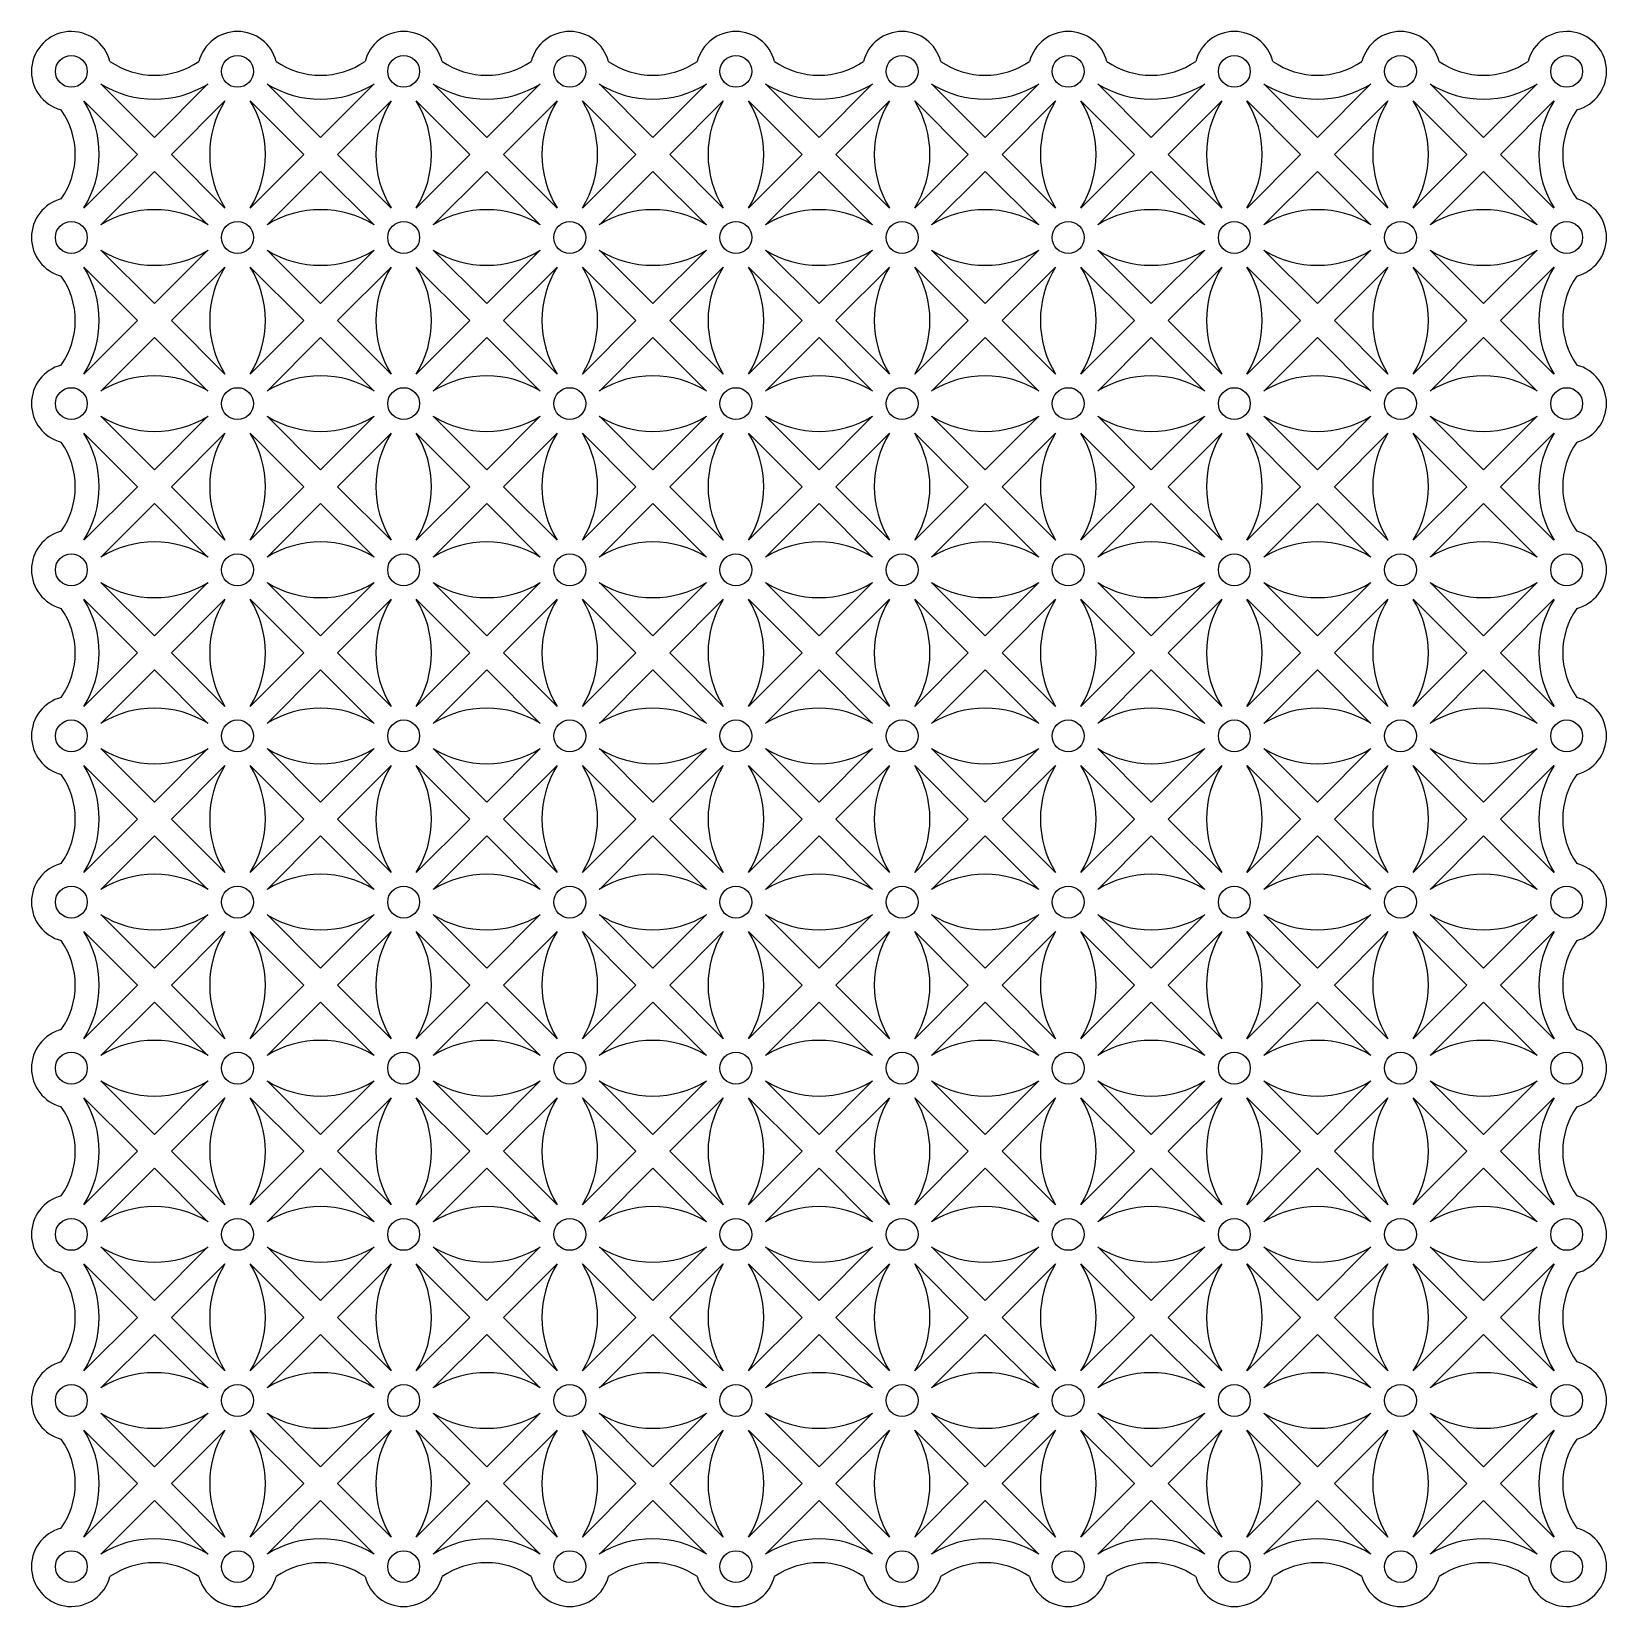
# Model space of a CAD drawing. Extents: x 39 to 464, y 7 to 205.
# Drawn here: x 38.9 to 236.5, y 7 to 204.5 of the extents above; entities that cross this region are included whole.
import ezdxf

# ---------------------------------------------------------------- set-up
doc = ezdxf.new("R2010")
doc.units = 0
doc.layers.get('0').update_dxf_attribs({"linetype": 'CONTINUOUS'})

msp = doc.modelspace()

# ---------------------------------------------------------------- linework, layer by layer
for points in [[(47.63, 197.96), (54.35, 191.24), (61.06, 197.96)], [(81.9, 197.96), (75.19, 191.24), (68.47, 197.96)], [(89.31, 197.96), (96.03, 191.24), (102.75, 197.96)], [(123.59, 197.96), (116.87, 191.24), (110.16, 197.96)], [(144.43, 197.96), (137.72, 191.24), (131, 197.96)], [(165.28, 197.96), (158.56, 191.24), (151.84, 197.96)], [(186.12, 197.96), (179.4, 191.24), (172.68, 197.96)], [(206.96, 197.96), (200.24, 191.24), (193.53, 197.96)], [(227.8, 197.96), (221.09, 191.24), (214.37, 197.96)], [(45.51, 195.84), (52.22, 189.12), (45.51, 182.4)], [(63.18, 195.84), (56.47, 189.12), (63.18, 182.4)], [(66.35, 195.84), (73.07, 189.12), (66.35, 182.4)], [(84.03, 195.84), (77.31, 189.12), (84.03, 182.4)], [(87.19, 182.4), (93.91, 189.12), (87.19, 195.84)], [(104.87, 182.4), (98.15, 189.12), (104.87, 195.84)], [(108.04, 195.84), (114.75, 189.12), (108.04, 182.4)], [(125.71, 195.84), (118.99, 189.12), (125.71, 182.4)], [(128.88, 195.84), (135.59, 189.12), (128.88, 182.4)], [(146.55, 195.84), (139.84, 189.12), (146.55, 182.4)], [(149.72, 195.84), (156.44, 189.12), (149.72, 182.4)], [(167.4, 195.84), (160.68, 189.12), (167.4, 182.4)], [(170.56, 195.84), (177.28, 189.12), (170.56, 182.4)], [(188.24, 195.84), (181.52, 189.12), (188.24, 182.4)], [(191.41, 195.84), (198.12, 189.12), (191.41, 182.4)], [(209.08, 195.84), (202.37, 189.12), (209.08, 182.4)], [(212.25, 195.84), (218.97, 189.12), (212.25, 182.4)], [(229.92, 195.84), (223.21, 189.12), (229.92, 182.4)], [(47.63, 180.28), (54.35, 187), (61.06, 180.28)], [(81.9, 180.28), (75.19, 187), (68.47, 180.28)], [(89.31, 180.28), (96.03, 187), (102.75, 180.28)], [(123.59, 180.28), (116.87, 187), (110.16, 180.28)], [(144.43, 180.28), (137.72, 187), (131, 180.28)], [(165.28, 180.28), (158.56, 187), (151.84, 180.28)], [(186.12, 180.28), (179.4, 187), (172.68, 180.28)], [(206.96, 180.28), (200.24, 187), (193.53, 180.28)], [(227.8, 180.28), (221.09, 187), (214.37, 180.28)], [(47.63, 177.12), (54.35, 170.4), (61.06, 177.12)], [(68.47, 177.12), (75.19, 170.4), (81.9, 177.12)], [(89.31, 177.12), (96.03, 170.4), (102.75, 177.12)], [(123.59, 177.12), (116.87, 170.4), (110.16, 177.12)], [(144.43, 177.12), (137.72, 170.4), (131, 177.12)], [(165.28, 177.12), (158.56, 170.4), (151.84, 177.12)], [(186.12, 177.12), (179.4, 170.4), (172.68, 177.12)], [(206.96, 177.12), (200.24, 170.4), (193.53, 177.12)], [(227.8, 177.12), (221.09, 170.4), (214.37, 177.12)], [(45.51, 174.99), (52.22, 168.28), (45.51, 161.56)], [(63.18, 174.99), (56.47, 168.28), (63.18, 161.56)], [(66.35, 174.99), (73.07, 168.28), (66.35, 161.56)], [(84.03, 174.99), (77.31, 168.28), (84.03, 161.56)], [(87.19, 161.56), (93.91, 168.28), (87.19, 174.99)], [(104.87, 161.56), (98.15, 168.28), (104.87, 174.99)], [(108.04, 174.99), (114.75, 168.28), (108.04, 161.56)], [(125.71, 174.99), (118.99, 168.28), (125.71, 161.56)], [(128.88, 174.99), (135.59, 168.28), (128.88, 161.56)], [(146.55, 174.99), (139.84, 168.28), (146.55, 161.56)], [(149.72, 174.99), (156.44, 168.28), (149.72, 161.56)], [(167.4, 174.99), (160.68, 168.28), (167.4, 161.56)], [(170.56, 174.99), (177.28, 168.28), (170.56, 161.56)], [(188.24, 174.99), (181.52, 168.28), (188.24, 161.56)], [(191.41, 174.99), (198.12, 168.28), (191.41, 161.56)], [(209.08, 174.99), (202.37, 168.28), (209.08, 161.56)], [(212.25, 174.99), (218.97, 168.28), (212.25, 161.56)], [(229.92, 174.99), (223.21, 168.28), (229.92, 161.56)], [(47.63, 159.44), (54.35, 166.16), (61.06, 159.44)], [(68.47, 159.44), (75.19, 166.16), (81.9, 159.44)], [(89.31, 159.44), (96.03, 166.16), (102.75, 159.44)], [(123.59, 159.44), (116.87, 166.16), (110.16, 159.44)], [(144.43, 159.44), (137.72, 166.16), (131, 159.44)], [(165.28, 159.44), (158.56, 166.16), (151.84, 159.44)], [(186.12, 159.44), (179.4, 166.16), (172.68, 159.44)], [(206.96, 159.44), (200.24, 166.16), (193.53, 159.44)], [(227.8, 159.44), (221.09, 166.16), (214.37, 159.44)], [(47.63, 156.27), (54.35, 149.56), (61.06, 156.27)], [(68.47, 156.27), (75.19, 149.56), (81.9, 156.27)], [(89.31, 156.27), (96.03, 149.56), (102.75, 156.27)], [(110.16, 156.27), (116.87, 149.56), (123.59, 156.27)], [(131, 156.27), (137.72, 149.56), (144.43, 156.27)], [(151.84, 156.27), (158.56, 149.56), (165.28, 156.27)], [(172.68, 156.27), (179.4, 149.56), (186.12, 156.27)], [(206.96, 156.27), (200.24, 149.56), (193.53, 156.27)], [(227.8, 156.27), (221.09, 149.56), (214.37, 156.27)], [(45.51, 154.15), (52.22, 147.44), (45.51, 140.72)], [(63.18, 154.15), (56.47, 147.44), (63.18, 140.72)], [(66.35, 154.15), (73.07, 147.44), (66.35, 140.72)], [(84.03, 154.15), (77.31, 147.44), (84.03, 140.72)], [(87.19, 154.15), (93.91, 147.44), (87.19, 140.72)], [(104.87, 154.15), (98.15, 147.44), (104.87, 140.72)], [(108.04, 154.15), (114.75, 147.44), (108.04, 140.72)], [(125.71, 154.15), (118.99, 147.44), (125.71, 140.72)], [(128.88, 154.15), (135.59, 147.44), (128.88, 140.72)], [(146.55, 154.15), (139.84, 147.44), (146.55, 140.72)], [(149.72, 154.15), (156.44, 147.44), (149.72, 140.72)], [(167.4, 154.15), (160.68, 147.44), (167.4, 140.72)], [(170.56, 154.15), (177.28, 147.44), (170.56, 140.72)], [(188.24, 154.15), (181.52, 147.44), (188.24, 140.72)], [(191.41, 154.15), (198.12, 147.44), (191.41, 140.72)], [(209.08, 154.15), (202.37, 147.44), (209.08, 140.72)], [(212.25, 154.15), (218.97, 147.44), (212.25, 140.72)], [(229.92, 154.15), (223.21, 147.44), (229.92, 140.72)], [(47.63, 138.6), (54.35, 145.31), (61.06, 138.6)], [(68.47, 138.6), (75.19, 145.31), (81.9, 138.6)], [(89.31, 138.6), (96.03, 145.31), (102.75, 138.6)], [(110.16, 138.6), (116.87, 145.31), (123.59, 138.6)], [(131, 138.6), (137.72, 145.31), (144.43, 138.6)], [(151.84, 138.6), (158.56, 145.31), (165.28, 138.6)], [(172.68, 138.6), (179.4, 145.31), (186.12, 138.6)], [(206.96, 138.6), (200.24, 145.31), (193.53, 138.6)], [(227.8, 138.6), (221.09, 145.31), (214.37, 138.6)], [(47.63, 135.43), (54.35, 128.71), (61.06, 135.43)], [(68.47, 135.43), (75.19, 128.71), (81.9, 135.43)], [(89.31, 135.43), (96.03, 128.71), (102.75, 135.43)], [(110.16, 135.43), (116.87, 128.71), (123.59, 135.43)], [(131, 135.43), (137.72, 128.71), (144.43, 135.43)], [(151.84, 135.43), (158.56, 128.71), (165.28, 135.43)], [(172.68, 135.43), (179.4, 128.71), (186.12, 135.43)], [(206.96, 135.43), (200.24, 128.71), (193.53, 135.43)], [(227.8, 135.43), (221.09, 128.71), (214.37, 135.43)], [(45.51, 133.31), (52.22, 126.59), (45.51, 119.88)], [(63.18, 133.31), (56.47, 126.59), (63.18, 119.88)], [(66.35, 133.31), (73.07, 126.59), (66.35, 119.88)], [(84.03, 133.31), (77.31, 126.59), (84.03, 119.88)], [(87.19, 133.31), (93.91, 126.59), (87.19, 119.88)], [(104.87, 133.31), (98.15, 126.59), (104.87, 119.88)], [(108.04, 133.31), (114.75, 126.59), (108.04, 119.88)], [(125.71, 133.31), (118.99, 126.59), (125.71, 119.88)], [(128.88, 133.31), (135.59, 126.59), (128.88, 119.88)], [(146.55, 133.31), (139.84, 126.59), (146.55, 119.88)], [(149.72, 133.31), (156.44, 126.59), (149.72, 119.88)], [(167.4, 133.31), (160.68, 126.59), (167.4, 119.88)], [(170.56, 133.31), (177.28, 126.59), (170.56, 119.88)], [(188.24, 133.31), (181.52, 126.59), (188.24, 119.88)], [(191.41, 133.31), (198.12, 126.59), (191.41, 119.88)], [(209.08, 133.31), (202.37, 126.59), (209.08, 119.88)], [(212.25, 133.31), (218.97, 126.59), (212.25, 119.88)], [(229.92, 133.31), (223.21, 126.59), (229.92, 119.88)], [(47.63, 117.75), (54.35, 124.47), (61.06, 117.75)], [(68.47, 117.75), (75.19, 124.47), (81.9, 117.75)], [(89.31, 117.75), (96.03, 124.47), (102.75, 117.75)], [(110.16, 117.75), (116.87, 124.47), (123.59, 117.75)], [(131, 117.75), (137.72, 124.47), (144.43, 117.75)], [(151.84, 117.75), (158.56, 124.47), (165.28, 117.75)], [(172.68, 117.75), (179.4, 124.47), (186.12, 117.75)], [(206.96, 117.75), (200.24, 124.47), (193.53, 117.75)], [(227.8, 117.75), (221.09, 124.47), (214.37, 117.75)], [(47.63, 114.59), (54.35, 107.87), (61.06, 114.59)], [(68.47, 114.59), (75.19, 107.87), (81.9, 114.59)], [(89.31, 114.59), (96.03, 107.87), (102.75, 114.59)], [(110.16, 114.59), (116.87, 107.87), (123.59, 114.59)], [(131, 114.59), (137.72, 107.87), (144.43, 114.59)], [(151.84, 114.59), (158.56, 107.87), (165.28, 114.59)], [(172.68, 114.59), (179.4, 107.87), (186.12, 114.59)], [(206.96, 114.59), (200.24, 107.87), (193.53, 114.59)], [(227.8, 114.59), (221.09, 107.87), (214.37, 114.59)], [(45.51, 112.47), (52.22, 105.75), (45.51, 99.03)], [(63.18, 112.47), (56.47, 105.75), (63.18, 99.03)], [(66.35, 112.47), (73.07, 105.75), (66.35, 99.03)], [(84.03, 112.47), (77.31, 105.75), (84.03, 99.03)], [(87.19, 112.47), (93.91, 105.75), (87.19, 99.03)], [(104.87, 112.47), (98.15, 105.75), (104.87, 99.03)], [(108.04, 112.47), (114.75, 105.75), (108.04, 99.03)], [(125.71, 112.47), (118.99, 105.75), (125.71, 99.03)], [(128.88, 112.47), (135.59, 105.75), (128.88, 99.03)], [(146.55, 112.47), (139.84, 105.75), (146.55, 99.03)], [(149.72, 112.47), (156.44, 105.75), (149.72, 99.03)], [(167.4, 112.47), (160.68, 105.75), (167.4, 99.03)], [(170.56, 112.47), (177.28, 105.75), (170.56, 99.03)], [(188.24, 112.47), (181.52, 105.75), (188.24, 99.03)], [(191.41, 112.47), (198.12, 105.75), (191.41, 99.03)], [(209.08, 112.47), (202.37, 105.75), (209.08, 99.03)], [(212.25, 112.47), (218.97, 105.75), (212.25, 99.03)], [(229.92, 112.47), (223.21, 105.75), (229.92, 99.03)], [(47.63, 96.91), (54.35, 103.63), (61.06, 96.91)], [(68.47, 96.91), (75.19, 103.63), (81.9, 96.91)], [(89.31, 96.91), (96.03, 103.63), (102.75, 96.91)], [(110.16, 96.91), (116.87, 103.63), (123.59, 96.91)], [(131, 96.91), (137.72, 103.63), (144.43, 96.91)], [(151.84, 96.91), (158.56, 103.63), (165.28, 96.91)], [(172.68, 96.91), (179.4, 103.63), (186.12, 96.91)], [(206.96, 96.91), (200.24, 103.63), (193.53, 96.91)], [(227.8, 96.91), (221.09, 103.63), (214.37, 96.91)], [(47.63, 93.75), (54.35, 87.03), (61.06, 93.75)], [(68.47, 93.75), (75.19, 87.03), (81.9, 93.75)], [(89.31, 93.75), (96.03, 87.03), (102.75, 93.75)], [(110.16, 93.75), (116.87, 87.03), (123.59, 93.75)], [(131, 93.75), (137.72, 87.03), (144.43, 93.75)], [(151.84, 93.75), (158.56, 87.03), (165.28, 93.75)], [(172.68, 93.75), (179.4, 87.03), (186.12, 93.75)], [(206.96, 93.75), (200.24, 87.03), (193.53, 93.75)], [(227.8, 93.75), (221.09, 87.03), (214.37, 93.75)], [(45.51, 91.62), (52.22, 84.91), (45.51, 78.19)], [(63.18, 91.62), (56.47, 84.91), (63.18, 78.19)], [(66.35, 91.62), (73.07, 84.91), (66.35, 78.19)], [(84.03, 91.62), (77.31, 84.91), (84.03, 78.19)], [(87.19, 91.62), (93.91, 84.91), (87.19, 78.19)], [(104.87, 91.62), (98.15, 84.91), (104.87, 78.19)], [(108.04, 91.62), (114.75, 84.91), (108.04, 78.19)], [(125.71, 91.62), (118.99, 84.91), (125.71, 78.19)], [(128.88, 91.62), (135.59, 84.91), (128.88, 78.19)], [(146.55, 91.62), (139.84, 84.91), (146.55, 78.19)], [(149.72, 91.62), (156.44, 84.91), (149.72, 78.19)], [(167.4, 91.62), (160.68, 84.91), (167.4, 78.19)], [(170.56, 91.62), (177.28, 84.91), (170.56, 78.19)], [(188.24, 91.62), (181.52, 84.91), (188.24, 78.19)], [(191.41, 91.62), (198.12, 84.91), (191.41, 78.19)], [(209.08, 91.62), (202.37, 84.91), (209.08, 78.19)], [(212.25, 91.62), (218.97, 84.91), (212.25, 78.19)], [(229.92, 91.62), (223.21, 84.91), (229.92, 78.19)], [(47.63, 76.07), (54.35, 82.79), (61.06, 76.07)], [(68.47, 76.07), (75.19, 82.79), (81.9, 76.07)], [(89.31, 76.07), (96.03, 82.79), (102.75, 76.07)], [(110.16, 76.07), (116.87, 82.79), (123.59, 76.07)], [(131, 76.07), (137.72, 82.79), (144.43, 76.07)], [(151.84, 76.07), (158.56, 82.79), (165.28, 76.07)], [(172.68, 76.07), (179.4, 82.79), (186.12, 76.07)], [(206.96, 76.07), (200.24, 82.79), (193.53, 76.07)], [(227.8, 76.07), (221.09, 82.79), (214.37, 76.07)], [(61.06, 72.9), (54.35, 66.19), (47.63, 72.9)], [(81.9, 72.9), (75.19, 66.19), (68.47, 72.9)], [(102.75, 72.9), (96.03, 66.19), (89.31, 72.9)], [(123.59, 72.9), (116.87, 66.19), (110.16, 72.9)], [(144.43, 72.9), (137.72, 66.19), (131, 72.9)], [(165.28, 72.9), (158.56, 66.19), (151.84, 72.9)], [(186.12, 72.9), (179.4, 66.19), (172.68, 72.9)], [(193.53, 72.9), (200.24, 66.19), (206.96, 72.9)], [(214.37, 72.9), (221.09, 66.19), (227.8, 72.9)], [(45.51, 57.35), (52.22, 64.06), (45.51, 70.78)], [(63.18, 57.35), (56.47, 64.06), (63.18, 70.78)], [(66.35, 57.35), (73.07, 64.06), (66.35, 70.78)], [(84.03, 57.35), (77.31, 64.06), (84.03, 70.78)], [(87.19, 57.35), (93.91, 64.06), (87.19, 70.78)], [(104.87, 57.35), (98.15, 64.06), (104.87, 70.78)], [(108.04, 57.35), (114.75, 64.06), (108.04, 70.78)], [(125.71, 57.35), (118.99, 64.06), (125.71, 70.78)], [(128.88, 57.35), (135.59, 64.06), (128.88, 70.78)], [(146.55, 57.35), (139.84, 64.06), (146.55, 70.78)], [(149.72, 57.35), (156.44, 64.06), (149.72, 70.78)], [(167.4, 57.35), (160.68, 64.06), (167.4, 70.78)], [(170.56, 57.35), (177.28, 64.06), (170.56, 70.78)], [(188.24, 57.35), (181.52, 64.06), (188.24, 70.78)], [(191.41, 57.35), (198.12, 64.06), (191.41, 70.78)], [(209.08, 57.35), (202.37, 64.06), (209.08, 70.78)], [(212.25, 57.35), (218.97, 64.06), (212.25, 70.78)], [(229.92, 57.35), (223.21, 64.06), (229.92, 70.78)], [(61.06, 55.23), (54.35, 61.94), (47.63, 55.23)], [(81.9, 55.23), (75.19, 61.94), (68.47, 55.23)], [(102.75, 55.23), (96.03, 61.94), (89.31, 55.23)], [(123.59, 55.23), (116.87, 61.94), (110.16, 55.23)], [(144.43, 55.23), (137.72, 61.94), (131, 55.23)], [(165.28, 55.23), (158.56, 61.94), (151.84, 55.23)], [(186.12, 55.23), (179.4, 61.94), (172.68, 55.23)], [(193.53, 55.23), (200.24, 61.94), (206.96, 55.23)], [(214.37, 55.23), (221.09, 61.94), (227.8, 55.23)], [(47.63, 52.06), (54.35, 45.34), (61.06, 52.06)], [(68.47, 52.06), (75.19, 45.34), (81.9, 52.06)], [(89.31, 52.06), (96.03, 45.34), (102.75, 52.06)], [(123.59, 52.06), (116.87, 45.34), (110.16, 52.06)], [(144.43, 52.06), (137.72, 45.34), (131, 52.06)], [(165.28, 52.06), (158.56, 45.34), (151.84, 52.06)], [(186.12, 52.06), (179.4, 45.34), (172.68, 52.06)], [(206.96, 52.06), (200.24, 45.34), (193.53, 52.06)], [(227.8, 52.06), (221.09, 45.34), (214.37, 52.06)], [(45.51, 49.94), (52.22, 43.22), (45.51, 36.51)], [(63.18, 49.94), (56.47, 43.22), (63.18, 36.51)], [(66.35, 49.94), (73.07, 43.22), (66.35, 36.51)], [(84.03, 49.94), (77.31, 43.22), (84.03, 36.51)], [(87.19, 49.94), (93.91, 43.22), (87.19, 36.51)], [(104.87, 49.94), (98.15, 43.22), (104.87, 36.51)], [(108.04, 36.51), (114.75, 43.22), (108.04, 49.94)], [(125.71, 36.51), (118.99, 43.22), (125.71, 49.94)], [(128.88, 36.51), (135.59, 43.22), (128.88, 49.94)], [(146.55, 36.51), (139.84, 43.22), (146.55, 49.94)], [(149.72, 36.51), (156.44, 43.22), (149.72, 49.94)], [(167.4, 36.51), (160.68, 43.22), (167.4, 49.94)], [(170.56, 36.51), (177.28, 43.22), (170.56, 49.94)], [(188.24, 36.51), (181.52, 43.22), (188.24, 49.94)], [(191.41, 36.51), (198.12, 43.22), (191.41, 49.94)], [(209.08, 36.51), (202.37, 43.22), (209.08, 49.94)], [(212.25, 49.94), (218.97, 43.22), (212.25, 36.51)], [(229.92, 49.94), (223.21, 43.22), (229.92, 36.51)], [(47.63, 34.38), (54.35, 41.1), (61.06, 34.38)], [(68.47, 34.38), (75.19, 41.1), (81.9, 34.38)], [(89.31, 34.38), (96.03, 41.1), (102.75, 34.38)], [(123.59, 34.38), (116.87, 41.1), (110.16, 34.38)], [(144.43, 34.38), (137.72, 41.1), (131, 34.38)], [(165.28, 34.38), (158.56, 41.1), (151.84, 34.38)], [(186.12, 34.38), (179.4, 41.1), (172.68, 34.38)], [(206.96, 34.38), (200.24, 41.1), (193.53, 34.38)], [(227.8, 34.38), (221.09, 41.1), (214.37, 34.38)], [(61.06, 31.22), (54.35, 24.5), (47.63, 31.22)], [(81.9, 31.22), (75.19, 24.5), (68.47, 31.22)], [(89.31, 31.22), (96.03, 24.5), (102.75, 31.22)], [(123.59, 31.22), (116.87, 24.5), (110.16, 31.22)], [(144.43, 31.22), (137.72, 24.5), (131, 31.22)], [(165.28, 31.22), (158.56, 24.5), (151.84, 31.22)], [(186.12, 31.22), (179.4, 24.5), (172.68, 31.22)], [(206.96, 31.22), (200.24, 24.5), (193.53, 31.22)], [(227.8, 31.22), (221.09, 24.5), (214.37, 31.22)], [(45.51, 15.66), (52.22, 22.38), (45.51, 29.1)], [(63.18, 15.66), (56.47, 22.38), (63.18, 29.1)], [(66.35, 15.66), (73.07, 22.38), (66.35, 29.1)], [(84.03, 15.66), (77.31, 22.38), (84.03, 29.1)], [(87.19, 29.1), (93.91, 22.38), (87.19, 15.66)], [(104.87, 29.1), (98.15, 22.38), (104.87, 15.66)], [(108.04, 15.66), (114.75, 22.38), (108.04, 29.1)], [(125.71, 15.66), (118.99, 22.38), (125.71, 29.1)], [(128.88, 15.66), (135.59, 22.38), (128.88, 29.1)], [(146.55, 15.66), (139.84, 22.38), (146.55, 29.1)], [(149.72, 15.66), (156.44, 22.38), (149.72, 29.1)], [(167.4, 15.66), (160.68, 22.38), (167.4, 29.1)], [(170.56, 15.66), (177.28, 22.38), (170.56, 29.1)], [(188.24, 15.66), (181.52, 22.38), (188.24, 29.1)], [(191.41, 15.66), (198.12, 22.38), (191.41, 29.1)], [(209.08, 15.66), (202.37, 22.38), (209.08, 29.1)], [(212.25, 15.66), (218.97, 22.38), (212.25, 29.1)], [(229.92, 15.66), (223.21, 22.38), (229.92, 29.1)], [(61.06, 13.54), (54.35, 20.26), (47.63, 13.54)], [(81.9, 13.54), (75.19, 20.26), (68.47, 13.54)], [(89.31, 13.54), (96.03, 20.26), (102.75, 13.54)], [(123.59, 13.54), (116.87, 20.26), (110.16, 13.54)], [(144.43, 13.54), (137.72, 20.26), (131, 13.54)], [(165.28, 13.54), (158.56, 20.26), (151.84, 13.54)], [(186.12, 13.54), (179.4, 20.26), (172.68, 13.54)], [(206.96, 13.54), (200.24, 20.26), (193.53, 13.54)], [(227.8, 13.54), (221.09, 20.26), (214.37, 13.54)]]:
    msp.add_lwpolyline(points)
for centre in [(43.92, 199.54), (64.77, 199.54), (85.61, 199.54), (106.45, 199.54), (127.29, 199.54), (148.14, 199.54), (168.98, 199.54), (189.82, 199.54), (210.67, 199.54), (231.51, 199.54), (43.92, 178.7), (64.77, 178.7), (85.61, 178.7), (106.45, 178.7), (127.29, 178.7), (148.14, 178.7), (168.98, 178.7), (189.82, 178.7), (210.67, 178.7), (231.51, 178.7), (43.92, 157.86), (64.77, 157.86), (85.61, 157.86), (106.45, 157.86), (127.29, 157.86), (148.14, 157.86), (168.98, 157.86), (189.82, 157.86), (210.67, 157.86), (231.51, 157.86), (43.92, 137.01), (64.77, 137.01), (85.61, 137.01), (106.45, 137.01), (127.29, 137.01), (148.14, 137.01), (168.98, 137.01), (189.82, 137.01), (210.67, 137.01), (231.51, 137.01), (43.92, 116.17), (64.77, 116.17), (85.61, 116.17), (106.45, 116.17), (127.29, 116.17), (148.14, 116.17), (168.98, 116.17), (189.82, 116.17), (210.67, 116.17), (231.51, 116.17), (43.92, 95.33), (64.77, 95.33), (85.61, 95.33), (106.45, 95.33), (127.29, 95.33), (148.14, 95.33), (168.98, 95.33), (189.82, 95.33), (210.67, 95.33), (231.51, 95.33), (43.92, 74.49), (64.77, 74.49), (85.61, 74.49), (106.45, 74.49), (127.29, 74.49), (148.14, 74.49), (168.98, 74.49), (189.82, 74.49), (210.67, 74.49), (231.51, 74.49), (43.92, 53.64), (64.77, 53.64), (85.61, 53.64), (106.45, 53.64), (127.29, 53.64), (148.14, 53.64), (168.98, 53.64), (189.82, 53.64), (210.67, 53.64), (231.51, 53.64), (43.92, 32.8), (64.77, 32.8), (85.61, 32.8), (106.45, 32.8), (127.29, 32.8), (148.14, 32.8), (168.98, 32.8), (189.82, 32.8), (210.67, 32.8), (231.51, 32.8), (43.92, 11.96), (64.77, 11.96), (85.61, 11.96), (106.45, 11.96), (127.29, 11.96), (148.14, 11.96), (168.98, 11.96), (189.82, 11.96), (210.67, 11.96), (231.51, 11.96)]:
    msp.add_circle(centre, 2)
for centre, radius, start, end in [((43.92, 199.54), 5, 14.5799, 255.4201), ((64.77, 199.54), 5, 14.5799, 165.4201), ((85.61, 199.54), 5, 14.5799, 165.4201), ((106.45, 199.54), 5, 14.5799, 165.4201), ((127.29, 199.54), 5, 14.5799, 165.4201), ((148.14, 199.54), 5, 14.5799, 165.4201), ((168.98, 199.54), 5, 14.5799, 165.4201), ((189.82, 199.54), 5, 14.5799, 165.4201), ((210.67, 199.54), 5, 14.5799, 165.4201), ((231.51, 199.54), 5, 284.5799, 165.4201), ((54.35, 208.84), 9.79, 235.2315, 304.7685), ((75.19, 208.84), 9.79, 235.2315, 304.7685), ((96.03, 208.84), 9.79, 235.2315, 304.7685), ((116.87, 208.84), 9.79, 235.2315, 304.7685), ((137.72, 208.84), 9.79, 235.2315, 304.7685), ((158.56, 208.84), 9.79, 235.2315, 304.7685), ((179.4, 208.84), 9.79, 235.2315, 304.7685), ((200.24, 208.84), 9.79, 235.2315, 304.7685), ((221.09, 208.84), 9.79, 235.2315, 304.7685), ((54.35, 208.84), 12.79, 238.3189, 301.6811), ((75.19, 208.84), 12.79, 238.3189, 301.6811), ((96.03, 208.84), 12.79, 238.3189, 301.6811), ((116.87, 208.84), 12.79, 238.3189, 301.6811), ((137.72, 208.84), 12.79, 238.3189, 301.6811), ((158.56, 208.84), 12.79, 238.3189, 301.6811), ((179.4, 208.84), 12.79, 238.3189, 301.6811), ((200.24, 208.84), 12.79, 238.3189, 301.6811), ((221.09, 208.84), 12.79, 238.3189, 301.6811), ((34.62, 189.12), 12.79, 328.3189, 31.6811), ((74.07, 189.12), 12.79, 148.3189, 211.6811), ((55.47, 189.12), 12.79, 328.3189, 31.6811), ((94.91, 189.12), 12.79, 148.3189, 211.6811), ((76.31, 189.12), 12.79, 328.3189, 31.6811), ((115.75, 189.12), 12.79, 148.3189, 211.6811), ((97.15, 189.12), 12.79, 328.3189, 31.6811), ((136.59, 189.12), 12.79, 148.3189, 211.6811), ((117.99, 189.12), 12.79, 328.3189, 31.6811), ((157.44, 189.12), 12.79, 148.3189, 211.6811), ((138.84, 189.12), 12.79, 328.3189, 31.6811), ((178.28, 189.12), 12.79, 148.3189, 211.6811), ((159.68, 189.12), 12.79, 328.3189, 31.6811), ((199.12, 189.12), 12.79, 148.3189, 211.6811), ((180.52, 189.12), 12.79, 328.3189, 31.6811), ((219.97, 189.12), 12.79, 148.3189, 211.6811), ((201.37, 189.12), 12.79, 328.3189, 31.6811), ((240.81, 189.12), 12.79, 148.3189, 211.6811), ((34.62, 189.12), 9.79, 325.2315, 34.7685), ((240.81, 189.12), 9.79, 145.2315, 214.7685), ((43.92, 178.7), 5, 104.5799, 255.4201), ((54.35, 169.4), 12.79, 58.3189, 121.6811), ((75.19, 169.4), 12.79, 58.3189, 121.6811), ((96.03, 169.4), 12.79, 58.3189, 121.6811), ((116.87, 169.4), 12.79, 58.3189, 121.6811), ((137.72, 169.4), 12.79, 58.3189, 121.6811), ((158.56, 169.4), 12.79, 58.3189, 121.6811), ((179.4, 169.4), 12.79, 58.3189, 121.6811), ((200.24, 169.4), 12.79, 58.3189, 121.6811), ((221.09, 169.4), 12.79, 58.3189, 121.6811), ((231.51, 178.7), 5, 284.5799, 75.4201), ((54.35, 188), 12.79, 238.3189, 301.6811), ((75.19, 188), 12.79, 238.3189, 301.6811), ((96.03, 188), 12.79, 238.3189, 301.6811), ((116.87, 188), 12.79, 238.3189, 301.6811), ((137.72, 188), 12.79, 238.3189, 301.6811), ((158.56, 188), 12.79, 238.3189, 301.6811), ((179.4, 188), 12.79, 238.3189, 301.6811), ((200.24, 188), 12.79, 238.3189, 301.6811), ((221.09, 188), 12.79, 238.3189, 301.6811), ((34.62, 168.28), 12.79, 328.3189, 31.6811), ((74.07, 168.28), 12.79, 148.3189, 211.6811), ((55.47, 168.28), 12.79, 328.3189, 31.6811), ((94.91, 168.28), 12.79, 148.3189, 211.6811), ((76.31, 168.28), 12.79, 328.3189, 31.6811), ((115.75, 168.28), 12.79, 148.3189, 211.6811), ((97.15, 168.28), 12.79, 328.3189, 31.6811), ((136.59, 168.28), 12.79, 148.3189, 211.6811), ((117.99, 168.28), 12.79, 328.3189, 31.6811), ((157.44, 168.28), 12.79, 148.3189, 211.6811), ((138.84, 168.28), 12.79, 328.3189, 31.6811), ((178.28, 168.28), 12.79, 148.3189, 211.6811), ((159.68, 168.28), 12.79, 328.3189, 31.6811), ((199.12, 168.28), 12.79, 148.3189, 211.6811), ((180.52, 168.28), 12.79, 328.3189, 31.6811), ((219.97, 168.28), 12.79, 148.3189, 211.6811), ((201.37, 168.28), 12.79, 328.3189, 31.6811), ((240.81, 168.28), 12.79, 148.3189, 211.6811), ((34.62, 168.28), 9.79, 325.2315, 34.7685), ((240.81, 168.28), 9.79, 145.2315, 214.7685), ((43.92, 157.86), 5, 104.5799, 255.4201), ((231.51, 157.86), 5, 284.5799, 75.4201), ((54.35, 148.56), 12.79, 58.3189, 121.6811), ((75.19, 148.56), 12.79, 58.3189, 121.6811), ((96.03, 148.56), 12.79, 58.3189, 121.6811), ((116.87, 148.56), 12.79, 58.3189, 121.6811), ((137.72, 148.56), 12.79, 58.3189, 121.6811), ((158.56, 148.56), 12.79, 58.3189, 121.6811), ((179.4, 148.56), 12.79, 58.3189, 121.6811), ((200.24, 148.56), 12.79, 58.3189, 121.6811), ((221.09, 148.56), 12.79, 58.3189, 121.6811), ((54.35, 167.16), 12.79, 238.3189, 301.6811), ((75.19, 167.16), 12.79, 238.3189, 301.6811), ((96.03, 167.16), 12.79, 238.3189, 301.6811), ((116.87, 167.16), 12.79, 238.3189, 301.6811), ((137.72, 167.16), 12.79, 238.3189, 301.6811), ((158.56, 167.16), 12.79, 238.3189, 301.6811), ((179.4, 167.16), 12.79, 238.3189, 301.6811), ((200.24, 167.16), 12.79, 238.3189, 301.6811), ((221.09, 167.16), 12.79, 238.3189, 301.6811), ((34.62, 147.44), 12.79, 328.3189, 31.6811), ((74.07, 147.44), 12.79, 148.3189, 211.6811), ((55.47, 147.44), 12.79, 328.3189, 31.6811), ((94.91, 147.44), 12.79, 148.3189, 211.6811), ((76.31, 147.44), 12.79, 328.3189, 31.6811), ((115.75, 147.44), 12.79, 148.3189, 211.6811), ((97.15, 147.44), 12.79, 328.3189, 31.6811), ((136.59, 147.44), 12.79, 148.3189, 211.6811), ((117.99, 147.44), 12.79, 328.3189, 31.6811), ((157.44, 147.44), 12.79, 148.3189, 211.6811), ((138.84, 147.44), 12.79, 328.3189, 31.6811), ((178.28, 147.44), 12.79, 148.3189, 211.6811), ((159.68, 147.44), 12.79, 328.3189, 31.6811), ((199.12, 147.44), 12.79, 148.3189, 211.6811), ((180.52, 147.44), 12.79, 328.3189, 31.6811), ((219.97, 147.44), 12.79, 148.3189, 211.6811), ((201.37, 147.44), 12.79, 328.3189, 31.6811), ((240.81, 147.44), 12.79, 148.3189, 211.6811), ((34.62, 147.44), 9.79, 325.2315, 34.7685), ((240.81, 147.44), 9.79, 145.2315, 214.7685), ((43.92, 137.01), 5, 104.5799, 255.4201), ((54.35, 127.71), 12.79, 58.3189, 121.6811), ((75.19, 127.71), 12.79, 58.3189, 121.6811), ((96.03, 127.71), 12.79, 58.3189, 121.6811), ((116.87, 127.71), 12.79, 58.3189, 121.6811), ((137.72, 127.71), 12.79, 58.3189, 121.6811), ((158.56, 127.71), 12.79, 58.3189, 121.6811), ((179.4, 127.71), 12.79, 58.3189, 121.6811), ((200.24, 127.71), 12.79, 58.3189, 121.6811), ((221.09, 127.71), 12.79, 58.3189, 121.6811), ((231.51, 137.01), 5, 284.5799, 75.4201), ((54.35, 146.31), 12.79, 238.3189, 301.6811), ((75.19, 146.31), 12.79, 238.3189, 301.6811), ((96.03, 146.31), 12.79, 238.3189, 301.6811), ((116.87, 146.31), 12.79, 238.3189, 301.6811), ((137.72, 146.31), 12.79, 238.3189, 301.6811), ((158.56, 146.31), 12.79, 238.3189, 301.6811), ((179.4, 146.31), 12.79, 238.3189, 301.6811), ((200.24, 146.31), 12.79, 238.3189, 301.6811), ((221.09, 146.31), 12.79, 238.3189, 301.6811), ((34.62, 126.59), 12.79, 328.3189, 31.6811), ((74.07, 126.59), 12.79, 148.3189, 211.6811), ((55.47, 126.59), 12.79, 328.3189, 31.6811), ((94.91, 126.59), 12.79, 148.3189, 211.6811), ((76.31, 126.59), 12.79, 328.3189, 31.6811), ((115.75, 126.59), 12.79, 148.3189, 211.6811), ((97.15, 126.59), 12.79, 328.3189, 31.6811), ((136.59, 126.59), 12.79, 148.3189, 211.6811), ((117.99, 126.59), 12.79, 328.3189, 31.6811), ((157.44, 126.59), 12.79, 148.3189, 211.6811), ((138.84, 126.59), 12.79, 328.3189, 31.6811), ((178.28, 126.59), 12.79, 148.3189, 211.6811), ((159.68, 126.59), 12.79, 328.3189, 31.6811), ((199.12, 126.59), 12.79, 148.3189, 211.6811), ((180.52, 126.59), 12.79, 328.3189, 31.6811), ((219.97, 126.59), 12.79, 148.3189, 211.6811), ((201.37, 126.59), 12.79, 328.3189, 31.6811), ((240.81, 126.59), 12.79, 148.3189, 211.6811), ((34.62, 126.59), 9.79, 325.2315, 34.7685), ((240.81, 126.59), 9.79, 145.2315, 214.7685), ((43.92, 116.17), 5, 104.5799, 255.4201), ((231.51, 116.17), 5, 284.5799, 75.4201), ((54.35, 106.87), 12.79, 58.3189, 121.6811), ((75.19, 106.87), 12.79, 58.3189, 121.6811), ((96.03, 106.87), 12.79, 58.3189, 121.6811), ((116.87, 106.87), 12.79, 58.3189, 121.6811), ((137.72, 106.87), 12.79, 58.3189, 121.6811), ((158.56, 106.87), 12.79, 58.3189, 121.6811), ((179.4, 106.87), 12.79, 58.3189, 121.6811), ((200.24, 106.87), 12.79, 58.3189, 121.6811), ((221.09, 106.87), 12.79, 58.3189, 121.6811), ((54.35, 125.47), 12.79, 238.3189, 301.6811), ((75.19, 125.47), 12.79, 238.3189, 301.6811), ((96.03, 125.47), 12.79, 238.3189, 301.6811), ((116.87, 125.47), 12.79, 238.3189, 301.6811), ((137.72, 125.47), 12.79, 238.3189, 301.6811), ((158.56, 125.47), 12.79, 238.3189, 301.6811), ((179.4, 125.47), 12.79, 238.3189, 301.6811), ((200.24, 125.47), 12.79, 238.3189, 301.6811), ((221.09, 125.47), 12.79, 238.3189, 301.6811), ((34.62, 105.75), 9.79, 325.2315, 34.7685), ((34.62, 105.75), 12.79, 328.3189, 31.6811), ((74.07, 105.75), 12.79, 148.3189, 211.6811), ((55.47, 105.75), 12.79, 328.3189, 31.6811), ((94.91, 105.75), 12.79, 148.3189, 211.6811), ((76.31, 105.75), 12.79, 328.3189, 31.6811), ((115.75, 105.75), 12.79, 148.3189, 211.6811), ((97.15, 105.75), 12.79, 328.3189, 31.6811), ((136.59, 105.75), 12.79, 148.3189, 211.6811), ((117.99, 105.75), 12.79, 328.3189, 31.6811), ((157.44, 105.75), 12.79, 148.3189, 211.6811), ((138.84, 105.75), 12.79, 328.3189, 31.6811), ((178.28, 105.75), 12.79, 148.3189, 211.6811), ((159.68, 105.75), 12.79, 328.3189, 31.6811), ((199.12, 105.75), 12.79, 148.3189, 211.6811), ((180.52, 105.75), 12.79, 328.3189, 31.6811), ((219.97, 105.75), 12.79, 148.3189, 211.6811), ((201.37, 105.75), 12.79, 328.3189, 31.6811), ((240.81, 105.75), 12.79, 148.3189, 211.6811), ((240.81, 105.75), 9.79, 145.2315, 214.7685), ((43.92, 95.33), 5, 104.5799, 255.4201), ((54.35, 86.03), 12.79, 58.3189, 121.6811), ((75.19, 86.03), 12.79, 58.3189, 121.6811), ((96.03, 86.03), 12.79, 58.3189, 121.6811), ((116.87, 86.03), 12.79, 58.3189, 121.6811), ((137.72, 86.03), 12.79, 58.3189, 121.6811), ((158.56, 86.03), 12.79, 58.3189, 121.6811), ((179.4, 86.03), 12.79, 58.3189, 121.6811), ((200.24, 86.03), 12.79, 58.3189, 121.6811), ((221.09, 86.03), 12.79, 58.3189, 121.6811), ((231.51, 95.33), 5, 284.5799, 75.4201), ((54.35, 104.63), 12.79, 238.3189, 301.6811), ((75.19, 104.63), 12.79, 238.3189, 301.6811), ((96.03, 104.63), 12.79, 238.3189, 301.6811), ((116.87, 104.63), 12.79, 238.3189, 301.6811), ((137.72, 104.63), 12.79, 238.3189, 301.6811), ((158.56, 104.63), 12.79, 238.3189, 301.6811), ((179.4, 104.63), 12.79, 238.3189, 301.6811), ((200.24, 104.63), 12.79, 238.3189, 301.6811), ((221.09, 104.63), 12.79, 238.3189, 301.6811), ((34.62, 84.91), 12.79, 328.3189, 31.6811), ((74.07, 84.91), 12.79, 148.3189, 211.6811), ((55.47, 84.91), 12.79, 328.3189, 31.6811), ((94.91, 84.91), 12.79, 148.3189, 211.6811), ((76.31, 84.91), 12.79, 328.3189, 31.6811), ((115.75, 84.91), 12.79, 148.3189, 211.6811), ((97.15, 84.91), 12.79, 328.3189, 31.6811), ((136.59, 84.91), 12.79, 148.3189, 211.6811), ((117.99, 84.91), 12.79, 328.3189, 31.6811), ((157.44, 84.91), 12.79, 148.3189, 211.6811), ((138.84, 84.91), 12.79, 328.3189, 31.6811), ((178.28, 84.91), 12.79, 148.3189, 211.6811), ((159.68, 84.91), 12.79, 328.3189, 31.6811), ((199.12, 84.91), 12.79, 148.3189, 211.6811), ((180.52, 84.91), 12.79, 328.3189, 31.6811), ((219.97, 84.91), 12.79, 148.3189, 211.6811), ((201.37, 84.91), 12.79, 328.3189, 31.6811), ((240.81, 84.91), 12.79, 148.3189, 211.6811), ((34.62, 84.91), 9.79, 325.2315, 34.7685), ((240.81, 84.91), 9.79, 145.2315, 214.7685), ((43.92, 74.49), 5, 104.5799, 255.4201), ((231.51, 74.49), 5, 284.5799, 75.4201), ((54.35, 65.19), 12.79, 58.3189, 121.6811), ((75.19, 65.19), 12.79, 58.3189, 121.6811), ((96.03, 65.19), 12.79, 58.3189, 121.6811), ((116.87, 65.19), 12.79, 58.3189, 121.6811), ((137.72, 65.19), 12.79, 58.3189, 121.6811), ((158.56, 65.19), 12.79, 58.3189, 121.6811), ((179.4, 65.19), 12.79, 58.3189, 121.6811), ((200.24, 65.19), 12.79, 58.3189, 121.6811), ((221.09, 65.19), 12.79, 58.3189, 121.6811), ((54.35, 83.79), 12.79, 238.3189, 301.6811), ((75.19, 83.79), 12.79, 238.3189, 301.6811), ((96.03, 83.79), 12.79, 238.3189, 301.6811), ((116.87, 83.79), 12.79, 238.3189, 301.6811), ((137.72, 83.79), 12.79, 238.3189, 301.6811), ((158.56, 83.79), 12.79, 238.3189, 301.6811), ((179.4, 83.79), 12.79, 238.3189, 301.6811), ((200.24, 83.79), 12.79, 238.3189, 301.6811), ((221.09, 83.79), 12.79, 238.3189, 301.6811), ((34.62, 64.06), 9.79, 325.2315, 34.7685), ((34.62, 64.06), 12.79, 328.3189, 31.6811), ((74.07, 64.06), 12.79, 148.3189, 211.6811), ((55.47, 64.06), 12.79, 328.3189, 31.6811), ((94.91, 64.06), 12.79, 148.3189, 211.6811), ((76.31, 64.06), 12.79, 328.3189, 31.6811), ((115.75, 64.06), 12.79, 148.3189, 211.6811), ((97.15, 64.06), 12.79, 328.3189, 31.6811), ((136.59, 64.06), 12.79, 148.3189, 211.6811), ((117.99, 64.06), 12.79, 328.3189, 31.6811), ((157.44, 64.06), 12.79, 148.3189, 211.6811), ((138.84, 64.06), 12.79, 328.3189, 31.6811), ((178.28, 64.06), 12.79, 148.3189, 211.6811), ((159.68, 64.06), 12.79, 328.3189, 31.6811), ((199.12, 64.06), 12.79, 148.3189, 211.6811), ((180.52, 64.06), 12.79, 328.3189, 31.6811), ((219.97, 64.06), 12.79, 148.3189, 211.6811), ((201.37, 64.06), 12.79, 328.3189, 31.6811), ((240.81, 64.06), 12.79, 148.3189, 211.6811), ((240.81, 64.06), 9.79, 145.2315, 214.7685), ((43.92, 53.64), 5, 104.5799, 255.4201), ((231.51, 53.64), 5, 284.5799, 75.4201), ((54.35, 44.34), 12.79, 58.3189, 121.6811), ((75.19, 44.34), 12.79, 58.3189, 121.6811), ((96.03, 44.34), 12.79, 58.3189, 121.6811), ((116.87, 44.34), 12.79, 58.3189, 121.6811), ((137.72, 44.34), 12.79, 58.3189, 121.6811), ((158.56, 44.34), 12.79, 58.3189, 121.6811), ((179.4, 44.34), 12.79, 58.3189, 121.6811), ((200.24, 44.34), 12.79, 58.3189, 121.6811), ((221.09, 44.34), 12.79, 58.3189, 121.6811), ((54.35, 62.94), 12.79, 238.3189, 301.6811), ((75.19, 62.94), 12.79, 238.3189, 301.6811), ((96.03, 62.94), 12.79, 238.3189, 301.6811), ((116.87, 62.94), 12.79, 238.3189, 301.6811), ((137.72, 62.94), 12.79, 238.3189, 301.6811), ((158.56, 62.94), 12.79, 238.3189, 301.6811), ((179.4, 62.94), 12.79, 238.3189, 301.6811), ((200.24, 62.94), 12.79, 238.3189, 301.6811), ((221.09, 62.94), 12.79, 238.3189, 301.6811), ((34.62, 43.22), 12.79, 328.3189, 31.6811), ((74.07, 43.22), 12.79, 148.3189, 211.6811), ((55.47, 43.22), 12.79, 328.3189, 31.6811), ((94.91, 43.22), 12.79, 148.3189, 211.6811), ((76.31, 43.22), 12.79, 328.3189, 31.6811), ((115.75, 43.22), 12.79, 148.3189, 211.6811), ((97.15, 43.22), 12.79, 328.3189, 31.6811), ((136.59, 43.22), 12.79, 148.3189, 211.6811), ((117.99, 43.22), 12.79, 328.3189, 31.6811), ((157.44, 43.22), 12.79, 148.3189, 211.6811), ((138.84, 43.22), 12.79, 328.3189, 31.6811), ((178.28, 43.22), 12.79, 148.3189, 211.6811), ((159.68, 43.22), 12.79, 328.3189, 31.6811), ((199.12, 43.22), 12.79, 148.3189, 211.6811), ((180.52, 43.22), 12.79, 328.3189, 31.6811), ((219.97, 43.22), 12.79, 148.3189, 211.6811), ((201.37, 43.22), 12.79, 328.3189, 31.6811), ((240.81, 43.22), 12.79, 148.3189, 211.6811), ((34.62, 43.22), 9.79, 325.2315, 34.7685), ((240.81, 43.22), 9.79, 145.2315, 214.7685), ((43.92, 32.8), 5, 104.5799, 255.4201), ((231.51, 32.8), 5, 284.5799, 75.4201), ((54.35, 23.5), 12.79, 58.3189, 121.6811), ((75.19, 23.5), 12.79, 58.3189, 121.6811), ((96.03, 23.5), 12.79, 58.3189, 121.6811), ((116.87, 23.5), 12.79, 58.3189, 121.6811), ((137.72, 23.5), 12.79, 58.3189, 121.6811), ((158.56, 23.5), 12.79, 58.3189, 121.6811), ((179.4, 23.5), 12.79, 58.3189, 121.6811), ((200.24, 23.5), 12.79, 58.3189, 121.6811), ((221.09, 23.5), 12.79, 58.3189, 121.6811), ((54.35, 42.1), 12.79, 238.3189, 301.6811), ((75.19, 42.1), 12.79, 238.3189, 301.6811), ((96.03, 42.1), 12.79, 238.3189, 301.6811), ((116.87, 42.1), 12.79, 238.3189, 301.6811), ((137.72, 42.1), 12.79, 238.3189, 301.6811), ((158.56, 42.1), 12.79, 238.3189, 301.6811), ((179.4, 42.1), 12.79, 238.3189, 301.6811), ((200.24, 42.1), 12.79, 238.3189, 301.6811), ((221.09, 42.1), 12.79, 238.3189, 301.6811), ((34.62, 22.38), 9.79, 325.2315, 34.7685), ((34.62, 22.38), 12.79, 328.3189, 31.6811), ((74.07, 22.38), 12.79, 148.3189, 211.6811), ((55.47, 22.38), 12.79, 328.3189, 31.6811), ((94.91, 22.38), 12.79, 148.3189, 211.6811), ((76.31, 22.38), 12.79, 328.3189, 31.6811), ((115.75, 22.38), 12.79, 148.3189, 211.6811), ((97.15, 22.38), 12.79, 328.3189, 31.6811), ((136.59, 22.38), 12.79, 148.3189, 211.6811), ((117.99, 22.38), 12.79, 328.3189, 31.6811), ((157.44, 22.38), 12.79, 148.3189, 211.6811), ((138.84, 22.38), 12.79, 328.3189, 31.6811), ((178.28, 22.38), 12.79, 148.3189, 211.6811), ((159.68, 22.38), 12.79, 328.3189, 31.6811), ((199.12, 22.38), 12.79, 148.3189, 211.6811), ((180.52, 22.38), 12.79, 328.3189, 31.6811), ((219.97, 22.38), 12.79, 148.3189, 211.6811), ((201.37, 22.38), 12.79, 328.3189, 31.6811), ((240.81, 22.38), 12.79, 148.3189, 211.6811), ((240.81, 22.38), 9.79, 145.2315, 214.7685), ((43.92, 11.96), 5, 104.5799, 345.4201), ((231.51, 11.96), 5, 194.5799, 75.4201), ((54.35, 2.66), 12.79, 58.3189, 121.6811), ((75.19, 2.66), 12.79, 58.3189, 121.6811), ((96.03, 2.66), 12.79, 58.3189, 121.6811), ((116.87, 2.66), 12.79, 58.3189, 121.6811), ((137.72, 2.66), 12.79, 58.3189, 121.6811), ((158.56, 2.66), 12.79, 58.3189, 121.6811), ((179.4, 2.66), 12.79, 58.3189, 121.6811), ((200.24, 2.66), 12.79, 58.3189, 121.6811), ((221.09, 2.66), 12.79, 58.3189, 121.6811), ((54.35, 2.66), 9.79, 55.2315, 124.7685), ((75.19, 2.66), 9.79, 55.2315, 124.7685), ((96.03, 2.66), 9.79, 55.2315, 124.7685), ((116.87, 2.66), 9.79, 55.2315, 124.7685), ((137.72, 2.66), 9.79, 55.2315, 124.7685), ((158.56, 2.66), 9.79, 55.2315, 124.7685), ((179.4, 2.66), 9.79, 55.2315, 124.7685), ((200.24, 2.66), 9.79, 55.2315, 124.7685), ((221.09, 2.66), 9.79, 55.2315, 124.7685), ((64.77, 11.96), 5, 194.5799, 345.4201), ((85.61, 11.96), 5, 194.5799, 345.4201), ((106.45, 11.96), 5, 194.5799, 345.4201), ((127.29, 11.96), 5, 194.5799, 345.4201), ((148.14, 11.96), 5, 194.5799, 345.4201), ((168.98, 11.96), 5, 194.5799, 345.4201), ((189.82, 11.96), 5, 194.5799, 345.4201), ((210.67, 11.96), 5, 194.5799, 345.4201)]:
    msp.add_arc(centre, radius, start, end)

doc.saveas('drawing.dxf')
